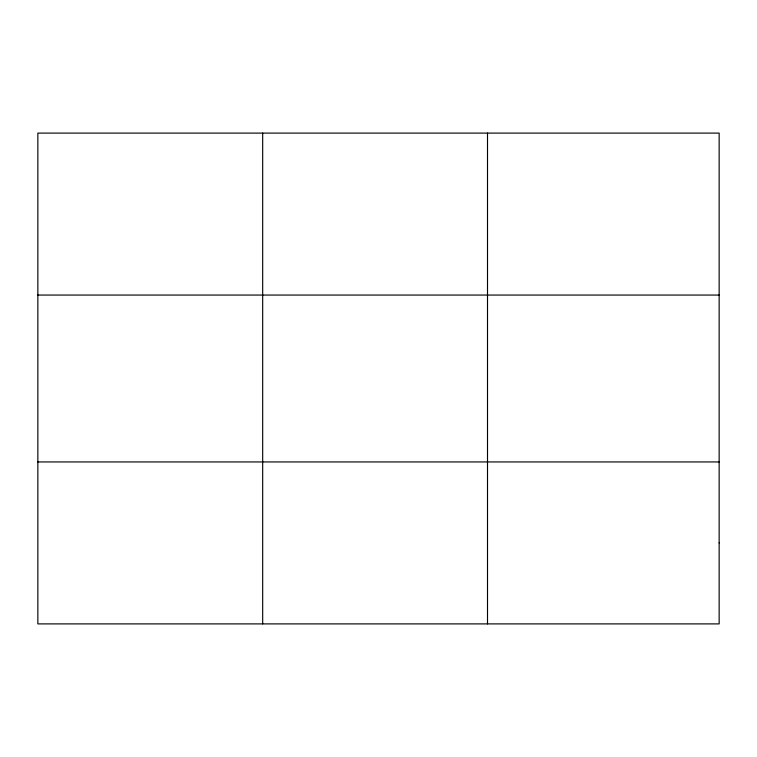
<?xml version="1.0" encoding="UTF-8"?>
<svg xmlns="http://www.w3.org/2000/svg" width="757" height="757" viewBox="0 0 757 757"><rect width="100%" height="100%" fill="white"/><g stroke="black" fill="none" stroke-linecap="round" stroke-linejoin="round"><path stroke-width="1.14" d="M262.679 133.1L262.679 623.9M487.508 133.1L487.508 623.9M37.85 295.06L719.15 295.06M37.85 461.94L719.15 461.94M719.15 542.92L719.15 623.9L37.85 623.9L37.85 133.1L719.15 133.1L719.15 542.92"/></g></svg>
